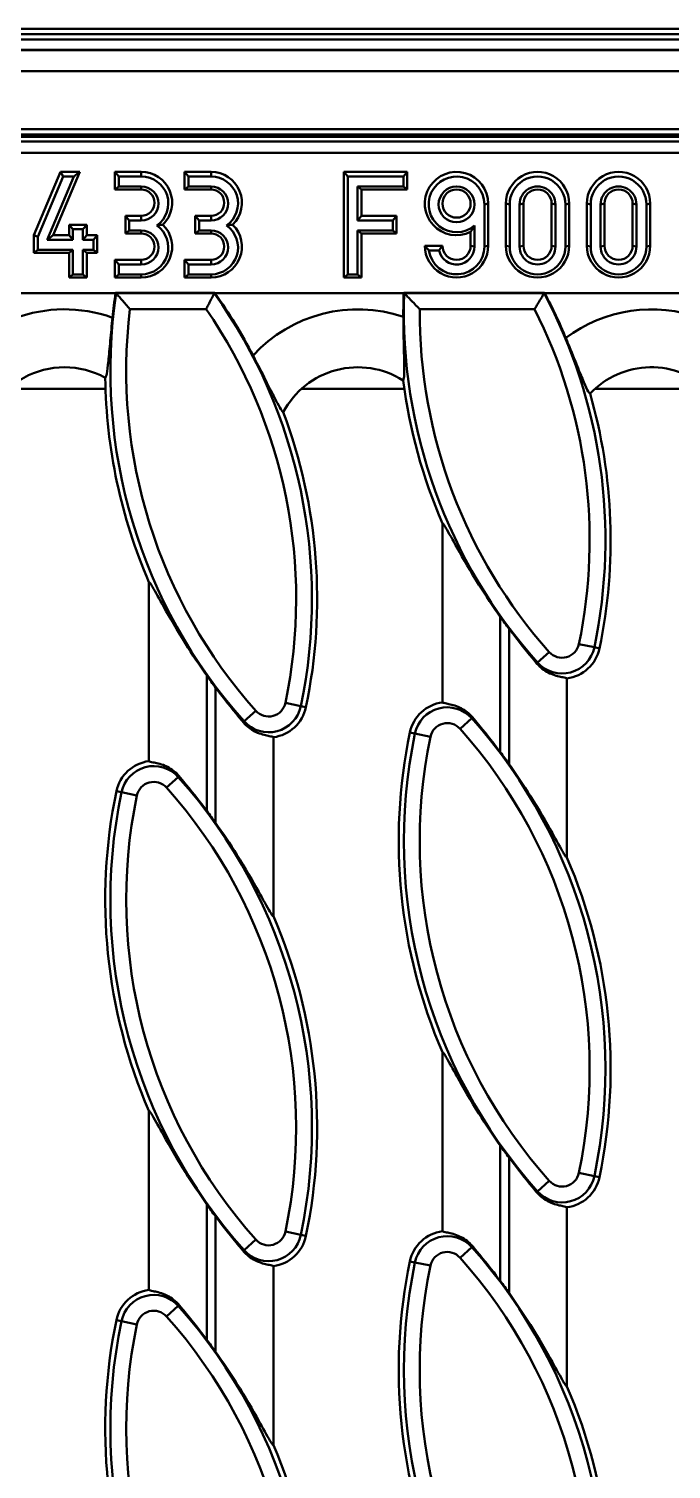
# Model space of a CAD drawing. Header units: millimetres. Extents: x 0 to 2219, y -32 to 1188.
# Drawn here: x 896.3 to 957.1, y 462.3 to 598.5 of the extents above; entities that cross this region are included whole.
import ezdxf

# ---------------------------------------------------------------- set-up
doc = ezdxf.new("R2010")
doc.units = ezdxf.units.MM
doc.header["$LTSCALE"] = 2
doc.layers.add('Sichtbar (ISO)', color=7, linetype='Continuous', lineweight=50)
doc.layers.add('Sichtbar schmal (ISO)', color=7, linetype='Continuous', lineweight=50)

msp = doc.modelspace()

# ---------------------------------------------------------------- linework, layer by layer
at = {"layer": 'Sichtbar (ISO)'}
for p, q in [((1097.6788, 598.4711), (597.6788, 598.4711)), ((1097.6788, 596.4711), (597.6788, 596.4711)), ((1097.6788, 594.4711), (597.6788, 594.4711)), ((864.9418, 588.4711), (989.8289, 588.4711)), ((989.6042, 588.2711), (865.2325, 588.2711)), ((896.7387, 578.9557), (899.2638, 584.9388)), ((897.1027, 578.8075), (899.5055, 584.501)), ((900.524, 584.501), (897.9989, 578.5179)), ((901.072, 584.9388), (898.5469, 578.9557)), ((899.2638, 584.9388), (901.072, 584.9388)), ((899.2638, 584.9388), (899.5055, 584.501)), ((899.5055, 584.501), (900.524, 584.501)), ((901.072, 584.9388), (900.524, 584.501)), ((904.4054, 584.9388), (904.7693, 584.501)), ((904.4054, 583.2768), (904.4054, 584.9388)), ((904.4054, 584.9388), (906.9054, 584.9388)), ((904.7693, 583.5649), (904.7693, 584.501)), ((904.7693, 584.501), (906.9054, 584.501)), ((911.0054, 584.9388), (911.3693, 584.501)), ((911.0054, 583.2768), (911.0054, 584.9388)), ((911.0054, 584.9388), (913.5054, 584.9388)), ((911.3693, 583.5649), (911.3693, 584.501)), ((911.3693, 584.501), (913.5054, 584.501)), ((926.072, 584.9388), (926.436, 584.501)), ((926.072, 574.9669), (926.072, 584.9388)), ((926.072, 584.9388), (932.072, 584.9388)), ((926.436, 575.255), (926.436, 584.501)), ((926.436, 584.501), (931.7081, 584.501)), ((932.072, 584.9388), (931.7081, 584.501)), ((931.7081, 584.501), (931.7081, 583.5649)), ((932.072, 584.9388), (932.072, 583.2768)), ((904.4054, 583.2768), (904.7693, 583.5649)), ((906.9054, 583.2768), (904.4054, 583.2768)), ((906.9054, 583.5649), (904.7693, 583.5649)), ((911.0054, 583.2768), (911.3693, 583.5649)), ((913.5054, 583.2768), (911.0054, 583.2768)), ((913.5054, 583.5649), (911.3693, 583.5649)), ((931.7081, 583.5649), (927.3747, 583.5649)), ((927.7387, 583.2768), (927.3747, 583.5649)), ((927.3747, 583.5649), (927.3747, 580.346)), ((932.072, 583.2768), (927.7387, 583.2768)), ((927.7387, 583.2768), (927.7387, 580.7838)), ((932.072, 583.2768), (931.7081, 583.5649)), ((939.3747, 581.8724), (939.3747, 577.8836)), ((939.7387, 581.9472), (939.7387, 577.9585)), ((941.4054, 577.9585), (941.4054, 581.9472)), ((941.7693, 577.8836), (941.7693, 581.8724)), ((942.7081, 577.8836), (942.7081, 581.8724)), ((943.072, 581.9472), (943.072, 577.9585)), ((945.7387, 577.9585), (945.7387, 581.9472)), ((946.1027, 581.8724), (946.1027, 577.8836)), ((947.0414, 581.8724), (947.0414, 577.8836)), ((947.4054, 581.9472), (947.4054, 577.9585)), ((949.072, 577.9585), (949.072, 581.9472)), ((949.436, 577.8836), (949.436, 581.8724)), ((950.3747, 577.8836), (950.3747, 581.8724)), ((950.7387, 581.9472), (950.7387, 577.9585)), ((953.4054, 577.9585), (953.4054, 581.9472)), ((953.7693, 581.8724), (953.7693, 577.8836)), ((954.7081, 581.8724), (954.7081, 577.8836)), ((955.072, 581.9472), (955.072, 577.9585)), ((905.4054, 580.7838), (905.7693, 580.346)), ((905.4054, 579.1219), (905.4054, 580.7838)), ((905.4054, 580.7838), (906.9054, 580.7838)), ((905.7693, 579.4099), (905.7693, 580.346)), ((905.7693, 580.346), (906.9054, 580.346)), ((912.0054, 580.7838), (912.3693, 580.346)), ((912.0054, 579.1219), (912.0054, 580.7838)), ((912.0054, 580.7838), (913.5054, 580.7838)), ((912.3693, 579.4099), (912.3693, 580.346)), ((912.3693, 580.346), (913.5054, 580.346)), ((927.7387, 580.7838), (927.3747, 580.346)), ((927.3747, 580.346), (930.7081, 580.346)), ((927.7387, 580.7838), (931.072, 580.7838)), ((931.072, 580.7838), (930.7081, 580.346)), ((930.7081, 580.346), (930.7081, 579.4099)), ((931.072, 580.7838), (931.072, 579.1219)), ((896.7387, 578.9557), (897.1027, 578.8075)), ((896.7387, 577.2937), (896.7387, 578.9557)), ((897.1027, 577.5818), (897.1027, 578.8075)), ((898.5469, 578.9557), (897.9989, 578.5179)), ((898.5469, 578.9557), (900.072, 578.9557)), ((900.072, 579.9529), (900.436, 579.515)), ((900.072, 578.9557), (900.072, 579.9529)), ((900.072, 579.9529), (901.7387, 579.9529)), ((900.072, 578.9557), (900.436, 578.5179)), ((900.436, 578.5179), (900.436, 579.515)), ((900.436, 579.515), (901.3747, 579.515)), ((901.7387, 579.9529), (901.3747, 579.515)), ((901.3747, 579.515), (901.3747, 578.5179)), ((901.7387, 578.9557), (901.3747, 578.5179)), ((901.7387, 579.9529), (901.7387, 578.9557)), ((901.7387, 578.9557), (902.7387, 578.9557)), ((902.7387, 578.9557), (902.3747, 578.5179)), ((902.7387, 578.9557), (902.7387, 577.2937)), ((905.4054, 579.1219), (905.7693, 579.4099)), ((906.9054, 579.1219), (905.4054, 579.1219)), ((906.9054, 579.4099), (905.7693, 579.4099)), ((912.0054, 579.1219), (912.3693, 579.4099)), ((913.5054, 579.1219), (912.0054, 579.1219)), ((913.5054, 579.4099), (912.3693, 579.4099)), ((930.7081, 579.4099), (927.3747, 579.4099)), ((927.7387, 579.1219), (927.3747, 579.4099)), ((927.3747, 579.4099), (927.3747, 575.255)), ((931.072, 579.1219), (927.7387, 579.1219)), ((927.7387, 579.1219), (927.7387, 574.9669)), ((931.072, 579.1219), (930.7081, 579.4099)), ((938.072, 577.9585), (938.072, 579.2674)), ((938.436, 577.8836), (938.436, 579.8612)), ((896.7387, 577.2937), (897.1027, 577.5818)), ((900.436, 577.5818), (897.1027, 577.5818)), ((897.9989, 578.5179), (900.436, 578.5179)), ((900.072, 577.2937), (900.436, 577.5818)), ((900.436, 575.255), (900.436, 577.5818)), ((901.3747, 578.5179), (902.3747, 578.5179)), ((902.3747, 577.5818), (901.3747, 577.5818)), ((901.7387, 577.2937), (901.3747, 577.5818)), ((901.3747, 577.5818), (901.3747, 575.255)), ((902.3747, 578.5179), (902.3747, 577.5818)), ((902.7387, 577.2937), (902.3747, 577.5818)), ((933.7387, 577.9585), (935.4054, 577.9585)), ((934.1279, 577.5207), (935.0809, 577.5207)), ((900.072, 577.2937), (896.7387, 577.2937)), ((900.072, 574.9669), (900.072, 577.2937)), ((902.7387, 577.2937), (901.7387, 577.2937)), ((901.7387, 577.2937), (901.7387, 574.9669)), ((904.4054, 576.6289), (904.7693, 576.1911)), ((904.4054, 574.9669), (904.4054, 576.6289)), ((904.4054, 576.6289), (906.9054, 576.6289)), ((904.7693, 575.255), (904.7693, 576.1911)), ((904.7693, 576.1911), (906.9054, 576.1911)), ((911.0054, 576.6289), (913.5054, 576.6289)), ((911.0054, 576.6289), (911.3693, 576.1911)), ((911.0054, 574.9669), (911.0054, 576.6289)), ((911.3693, 576.1911), (913.5054, 576.1911)), ((911.3693, 575.255), (911.3693, 576.1911)), ((900.072, 574.9669), (900.436, 575.255)), ((901.7387, 574.9669), (900.072, 574.9669)), ((901.3747, 575.255), (900.436, 575.255)), ((901.7387, 574.9669), (901.3747, 575.255)), ((904.4054, 574.9669), (904.7693, 575.255)), ((906.9054, 574.9669), (904.4054, 574.9669)), ((906.9054, 575.255), (904.7693, 575.255)), ((911.0054, 574.9669), (911.3693, 575.255)), ((913.5054, 574.9669), (911.0054, 574.9669)), ((913.5054, 575.255), (911.3693, 575.255)), ((926.072, 574.9669), (926.436, 575.255)), ((927.7387, 574.9669), (926.072, 574.9669)), ((927.3747, 575.255), (926.436, 575.255)), ((927.7387, 574.9669), (927.3747, 575.255)), ((904.4688, 573.4711), (866.5363, 573.4711)), ((913.84, 573.5202), (904.4765, 573.5202)), ((931.7339, 573.4711), (913.8754, 573.4711)), ((945.0581, 573.5202), (931.7361, 573.5202)), ((959.6223, 573.4711), (945.0846, 573.4711)), ((935.4054, 551.7146), (935.4054, 534.7838)), ((907.6276, 546.1591), (907.6276, 529.2282)), ((947.1831, 520.1165), (947.1831, 537.0473)), ((919.4054, 514.5609), (919.4054, 531.4917)), ((935.4054, 501.7146), (935.4054, 484.7838)), ((907.6276, 496.1591), (907.6276, 479.2282)), ((947.1831, 470.1165), (947.1831, 487.0473)), ((919.4054, 464.5609), (919.4054, 481.4917))]:
    msp.add_line(p, q, dxfattribs=at)
for centre, radius, start, end in [((953.699, 566.1269), 49.775, 171.515097, 174.200378), ((873.334, 544.5931), 49.775, 27.514051, 35.46255), ((981.4768, 571.6824), 49.775, 177.94061, 180.504089), ((901.1117, 550.1487), 49.775, 22.554074, 27.940687), ((899.6276, 558.4711), 8, 61.125067, 176.428375), ((953.699, 566.1269), 50.2124, 180.742119, 203.432382), ((927.4054, 558.4711), 8, 57.699527, 151.942712), ((981.4768, 571.6824), 50.2124, 187.379425, 203.432382), ((955.1831, 558.4711), 8, 45.770547, 136.483495), ((901.1117, 550.1487), 50.2124, 348.215004, 15.988743), ((873.334, 544.5931), 50.2124, 348.215004, 20.568304), ((981.4768, 571.6824), 49.775, 215.357831, 216.964052), ((946.7295, 540.6311), 3.6124, 277.214909, 348.215004), ((953.699, 566.1269), 49.775, 215.357831, 216.964052), ((918.9517, 535.0755), 3.6124, 277.214909, 348.215004), ((935.8591, 531.2), 3.6124, 97.214909, 168.215004), ((981.4768, 521.6824), 50.2124, 168.215004, 203.432382), ((901.1117, 500.1487), 49.775, 35.357831, 36.964052), ((908.0813, 525.6444), 3.6124, 97.214909, 168.215004), ((953.699, 516.1269), 50.2124, 168.215004, 203.432382), ((873.334, 494.5931), 49.775, 35.357831, 36.964052), ((901.1117, 500.1487), 50.2124, 348.215004, 23.432382), ((873.334, 494.5931), 50.2124, 348.215004, 23.432382), ((981.4768, 521.6824), 49.775, 215.357831, 216.964052), ((946.7295, 490.6311), 3.6124, 277.214909, 348.215004), ((953.699, 516.1269), 49.775, 215.357831, 216.964052), ((918.9517, 485.0755), 3.6124, 277.214909, 348.215004), ((935.8591, 481.2), 3.6124, 97.214909, 168.215004), ((981.4768, 471.6824), 50.2124, 168.215004, 203.432382), ((901.1117, 450.1487), 49.775, 35.357831, 36.964052), ((908.0813, 475.6444), 3.6124, 97.214909, 168.215004), ((953.699, 466.1269), 50.2124, 168.215004, 203.432382), ((873.334, 444.5931), 49.775, 35.357831, 36.964052), ((901.1117, 450.1487), 50.2124, 348.215004, 23.432382), ((873.334, 444.5931), 50.2124, 348.215004, 23.432382)]:
    msp.add_arc(centre, radius, start, end, dxfattribs=at)
for centre, major_axis, ratio, start_param, end_param in [((906.9054, 582.0303), (2.9167, 0), 0.99719425, 5.48758235, 7.85398163), ((906.9054, 581.9555), (2.5527, 0), 0.99719425, 5.32850253, 7.85398163), ((913.5054, 582.0303), (2.9167, 0), 0.99719425, 5.48758235, 7.85398163), ((913.5054, 581.9555), (2.5527, 0), 0.99719425, 5.32850253, 7.85398163), ((936.7387, 581.9472), (-3, 0), 0.99719425, 3.14159265, 8.31453563), ((936.7387, 581.8724), (-2.636, 0), 0.99719425, 3.14159265, 8.55354849), ((944.4054, 581.9472), (-3, 0), 0.99719425, 3.14159265, 6.28318531), ((944.4054, 581.8724), (-2.636, 0), 0.99719425, 3.14159265, 6.28318531), ((952.072, 581.9472), (-3, 0), 0.99719425, 3.14159265, 6.28318531), ((952.072, 581.8724), (-2.636, 0), 0.99719425, 3.14159265, 6.28318531), ((906.9054, 581.9555), (1.614, 0), 0.99719425, 4.71238898, 7.85398163), ((906.9054, 582.0303), (1.25, 0), 0.99719425, 4.71238898, 7.85398163), ((913.5054, 581.9555), (1.614, 0), 0.99719425, 4.71238898, 7.85398163), ((913.5054, 582.0303), (1.25, 0), 0.99719425, 4.71238898, 7.85398163), ((944.4054, 581.8724), (-1.6973, 0), 0.99719425, 3.14159265, 6.28318531), ((944.4054, 581.9472), (1.3333, 0), 0.99719425, 0, 3.14159265), ((952.072, 581.8724), (-1.6973, 0), 0.99719425, 3.14159265, 6.28318531), ((952.072, 581.9472), (1.3333, 0), 0.99719425, 0, 3.14159265), ((906.9054, 577.8754), (2.9167, 0), 0.99719425, 4.71238898, 7.07878826), ((906.9054, 577.8005), (2.5527, 0), 0.99719425, 4.71238898, 7.23786808), ((906.9054, 577.8005), (1.614, 0), 0.99719425, 4.71238898, 7.85398163), ((906.9054, 577.8754), (1.25, 0), 0.99719425, 4.71238898, 7.85398163), ((913.5054, 577.8754), (2.9167, 0), 0.99719425, 4.71238898, 7.07878826), ((913.5054, 577.8005), (2.5527, 0), 0.99719425, 4.71238898, 7.23786808), ((913.5054, 577.8005), (1.614, 0), 0.99719425, 4.71238898, 7.85398163), ((913.5054, 577.8754), (1.25, 0), 0.99719425, 4.71238898, 7.85398163), ((936.7387, 577.9585), (3, 0), 0.99719425, 3.14159265, 6.28318531), ((936.7387, 577.8836), (2.636, 0), 0.99719425, 3.28011035, 6.28318531), ((936.7387, 577.8836), (-1.6973, 0), 0.99719425, 0.21611873, 3.14159265), ((936.7387, 577.9585), (-1.3333, 0), 0.99719425, 0, 3.14159265), ((944.4054, 577.9585), (3, 0), 0.99719425, 3.14159265, 6.28318531), ((944.4054, 577.8836), (2.636, 0), 0.99719425, 3.14159265, 6.28318531), ((944.4054, 577.8836), (1.6973, 0), 0.99719425, 3.14159265, 6.28318531), ((944.4054, 577.9585), (-1.3333, 0), 0.99719425, 0, 3.14159265), ((952.072, 577.9585), (3, 0), 0.99719425, 3.14159265, 6.28318531), ((952.072, 577.8836), (2.636, 0), 0.99719425, 3.14159265, 6.28318531), ((952.072, 577.8836), (1.6973, 0), 0.99719425, 3.14159265, 6.28318531), ((952.072, 577.9585), (-1.3333, 0), 0.99719425, 0, 3.14159265), ((953.699, 565.7996), (0, -49.8254), 0.99997843, 4.55680841, 4.55780686), ((873.334, 544.2649), (0, 49.9668), 0.99997843, 5.33666638, 5.33787926), ((981.4768, 571.3554), (0, -49.7889), 0.99997843, 4.66889511, 4.66988322), ((901.1117, 549.8207), (0, 49.9303), 0.99997843, 5.20583913, 5.20695721)]:
    msp.add_ellipse(centre, major_axis=major_axis, ratio=ratio, start_param=start_param, end_param=end_param, dxfattribs=at)
for centre, major_axis in [((936.7387, 581.8724), (-1.6973, 0)), ((936.7387, 581.9472), (-1.3333, 0))]:
    msp.add_ellipse(centre, major_axis=major_axis, ratio=0.99719425, dxfattribs=at)
for points, knots in [([(908.9466, 579.9529), (908.8784, 579.943), (908.8089, 579.9333), (908.6236, 579.9081), (908.5057, 579.8929), (908.3805, 579.878)], [1.223272449, 1.223272449, 1.223272449, 1.223272449, 1.267902209, 1.267902209, 1.339921528, 1.339921528, 1.339921528, 1.339921528]), ([(915.5466, 579.9529), (915.4784, 579.943), (915.4089, 579.9333), (915.2236, 579.9081), (915.1057, 579.8929), (914.9805, 579.878)], [1.223272449, 1.223272449, 1.223272449, 1.223272449, 1.267902209, 1.267902209, 1.339921528, 1.339921528, 1.339921528, 1.339921528]), ([(905.8289, 571.9711), (905.8273, 571.9729), (905.8257, 571.9747), (905.6939, 572.1236), (905.5636, 572.2715), (905.3161, 572.5532), (905.1979, 572.6884), (904.962, 572.959), (904.8461, 573.0925), (904.6765, 573.2884), (904.6156, 573.3589), (904.5489, 573.4362), (904.5316, 573.4562), (904.5238, 573.4654)], [-0.000731249, -0.000731249, -0.000731249, -0.000731249, 0, 0, 0.058914516, 0.058914516, 0.115552005, 0.115552005, 0.18014522, 0.18014522, 0.230896292, 0.230896292, 0.262977853, 0.262977853, 0.262977853, 0.262977853]), ([(913.8117, 573.4654), (913.8059, 573.454), (913.7914, 573.4259), (913.737, 573.3203), (913.6899, 573.2291), (913.5655, 572.9886), (913.4864, 572.8361), (913.3436, 572.5617), (913.2848, 572.4488), (913.1632, 572.2161), (913.1004, 572.0964), (913.0366, 571.9747), (913.0356, 571.9729), (913.0347, 571.9711)], [0.264477252, 0.264477252, 0.264477252, 0.264477252, 0.303937683, 0.303937683, 0.359569679, 0.359569679, 0.421901988, 0.421901988, 0.461987498, 0.461987498, 0.502580781, 0.502580781, 0.503199483, 0.503199483, 0.503199483, 0.503199483]), ([(933.2521, 571.9711), (933.2503, 571.9729), (933.2485, 571.9747), (933.0921, 572.1321), (932.937, 572.2889), (932.6451, 572.5854), (932.506, 572.7274), (932.2444, 572.9953), (932.1212, 573.1221), (931.9444, 573.3044), (931.8818, 573.3692), (931.8144, 573.439), (931.7972, 573.4569), (931.7889, 573.4654)], [-0.000771897, -0.000771897, -0.000771897, -0.000771897, 0, 0, 0.065786717, 0.065786717, 0.128334666, 0.128334666, 0.193004299, 0.193004299, 0.242086834, 0.242086834, 0.272005698, 0.272005698, 0.272005698, 0.272005698]), ([(945.0252, 573.4654), (945.0187, 573.4546), (945.003, 573.4285), (944.9438, 573.3301), (944.8919, 573.244), (944.7529, 573.0139), (944.663, 572.8654), (944.4964, 572.5912), (944.4245, 572.473), (944.2753, 572.2288), (944.1981, 572.1026), (944.1196, 571.9747), (944.1184, 571.9729), (944.1173, 571.9711)], [0.269803576, 0.269803576, 0.269803576, 0.269803576, 0.307491073, 0.307491073, 0.362070638, 0.362070638, 0.425204941, 0.425204941, 0.468809269, 0.468809269, 0.513192798, 0.513192798, 0.513835465, 0.513835465, 0.513835465, 0.513835465]), ([(903.4908, 565.4765), (903.5389, 565.5078), (903.5844, 565.6361), (903.6834, 566.1314), (903.7343, 566.5429), (903.8441, 567.6033), (903.9033, 568.2672), (904.0336, 569.6788), (904.1035, 570.4152), (904.1788, 571.1566)], [-1.714338022, -1.714338022, -1.714338022, -1.714338022, -1.546041471, -1.546041471, -1.333938794, -1.333938794, -1.100533641, -1.100533641, -0.877188028, -0.877188028, -0.877188028, -0.877188028]), ([(931.6802, 565.2331), (931.723, 565.2633), (931.7513, 565.3922), (931.7893, 565.892), (931.7904, 566.3148), (931.7752, 567.4261), (931.7557, 568.1569), (931.7236, 569.6777), (931.7107, 570.4585), (931.7037, 571.2445)], [-1.744083685, -1.744083685, -1.744083685, -1.744083685, -1.583554246, -1.583554246, -1.373938614, -1.373938614, -1.120949041, -1.120949041, -0.885662662, -0.885662662, -0.885662662, -0.885662662]), ([(947.0798, 569.2401), (947.157, 569.0542), (947.2341, 568.8679), (947.608, 567.9596), (947.8924, 567.2546), (948.3913, 566.0193), (948.6082, 565.4834), (948.9572, 564.6714), (949.0954, 564.3747), (949.2793, 564.0625), (949.3386, 563.9919), (949.3817, 563.9796)], [-2.655136223, -2.655136223, -2.655136223, -2.655136223, -2.594569273, -2.594569273, -2.359299101, -2.359299101, -2.140870915, -2.140870915, -1.949450563, -1.949450563, -1.816504236, -1.816504236, -1.816504236, -1.816504236]), ([(917.4793, 567.5875), (917.6433, 567.2723), (917.8065, 566.9566), (918.3551, 565.8866), (918.7223, 565.1546), (919.3263, 563.9521), (919.5775, 563.4536), (919.9517, 562.7551), (920.0912, 562.5141), (920.2612, 562.2844), (920.3112, 562.2379), (920.3455, 562.2339)], [-2.722444231, -2.722444231, -2.722444231, -2.722444231, -2.613973065, -2.613973065, -2.351363093, -2.351363093, -2.127906055, -2.127906055, -1.951410727, -1.951410727, -1.839876478, -1.839876478, -1.839876478, -1.839876478]), ([(940.8826, 542.8786), (940.1997, 543.8425), (939.5031, 544.8799), (938.0795, 547.1387), (937.3713, 548.3597), (936.4103, 550.0774), (936.0039, 550.8274), (935.6599, 551.4031), (935.5826, 551.5255), (935.4676, 551.6797), (935.4275, 551.7164), (935.4054, 551.7146)], [-1.17413138, -1.17413138, -1.17413138, -1.17413138, -0.82821986, -0.82821986, -0.41657877, -0.41657877, -0.15549961, -0.15549961, -0.07774981, -0.07774981, -0.0059838, -0.0059838, -0.0059838, -0.0059838]), ([(913.1048, 537.323), (912.4219, 538.287), (911.7253, 539.3243), (910.3018, 541.5832), (909.5935, 542.8041), (908.6325, 544.5218), (908.2261, 545.2718), (907.8821, 545.8475), (907.8049, 545.9699), (907.6898, 546.1241), (907.6497, 546.1608), (907.6276, 546.1591)], [-1.17413138, -1.17413138, -1.17413138, -1.17413138, -0.82821986, -0.82821986, -0.41657877, -0.41657877, -0.15549961, -0.15549961, -0.07774981, -0.07774981, -0.0059838, -0.0059838, -0.0059838, -0.0059838]), ([(944.3189, 538.477), (944.2745, 538.5299), (944.2299, 538.583), (943.4785, 539.481), (942.7434, 540.3941), (941.9601, 541.4159), (941.8334, 541.5828), (941.7059, 541.752)], [0.709582647, 0.709582647, 0.709582647, 0.709582647, 0.73010989, 0.73010989, 1.054656499, 1.054656499, 1.116700016, 1.116700016, 1.116700016, 1.116700016]), ([(947.1831, 537.0473), (947.1327, 537.0859), (947.0038, 537.1174), (946.5282, 537.21), (946.1306, 537.2856), (945.5228, 537.5446), (945.3316, 537.6401), (944.9478, 537.8834), (944.7559, 538.0319), (944.4967, 538.2779), (944.4062, 538.374), (944.3189, 538.477)], [0.043364886, 0.043364886, 0.043364886, 0.043364886, 0.19996601, 0.19996601, 0.399932019, 0.399932019, 0.475600656, 0.475600656, 0.551269293, 0.551269293, 0.592993875, 0.592993875, 0.592993875, 0.592993875]), ([(916.5412, 532.9214), (916.4967, 532.9743), (916.4522, 533.0275), (915.7007, 533.9255), (914.9656, 534.8386), (914.1823, 535.8603), (914.0556, 536.0273), (913.9281, 536.1965)], [0.709582647, 0.709582647, 0.709582647, 0.709582647, 0.73010989, 0.73010989, 1.054656499, 1.054656499, 1.116700016, 1.116700016, 1.116700016, 1.116700016]), ([(935.4054, 534.7838), (935.4558, 534.7451), (935.5847, 534.7137), (936.0603, 534.6211), (936.4579, 534.5454), (937.0657, 534.2865), (937.2569, 534.1909), (937.6407, 533.9476), (937.8326, 533.7991), (938.0918, 533.5532), (938.1823, 533.457), (938.2696, 533.3541)], [0.043364886, 0.043364886, 0.043364886, 0.043364886, 0.19996601, 0.19996601, 0.399932019, 0.399932019, 0.475600656, 0.475600656, 0.551269293, 0.551269293, 0.592993875, 0.592993875, 0.592993875, 0.592993875]), ([(919.4054, 531.4917), (919.355, 531.5304), (919.2261, 531.5618), (918.7504, 531.6544), (918.3528, 531.7301), (917.745, 531.989), (917.5538, 532.0846), (917.1701, 532.3279), (916.9781, 532.4764), (916.7189, 532.7223), (916.6284, 532.8185), (916.5412, 532.9214)], [0.043364886, 0.043364886, 0.043364886, 0.043364886, 0.19996601, 0.19996601, 0.399932019, 0.399932019, 0.475600656, 0.475600656, 0.551269293, 0.551269293, 0.592993875, 0.592993875, 0.592993875, 0.592993875]), ([(938.2696, 533.3541), (938.314, 533.3012), (938.3586, 533.248), (939.11, 532.35), (939.8451, 531.4369), (940.6284, 530.4152), (940.7551, 530.2483), (940.8826, 530.079)], [0.709582647, 0.709582647, 0.709582647, 0.709582647, 0.73010989, 0.73010989, 1.054656499, 1.054656499, 1.116700016, 1.116700016, 1.116700016, 1.116700016]), ([(907.6276, 529.2282), (907.678, 529.1896), (907.8069, 529.1581), (908.2825, 529.0655), (908.6802, 528.9899), (909.2879, 528.7309), (909.4791, 528.6354), (909.8629, 528.3921), (910.0548, 528.2436), (910.314, 527.9977), (910.4045, 527.9015), (910.4918, 527.7985)], [0.043364886, 0.043364886, 0.043364886, 0.043364886, 0.19996601, 0.19996601, 0.399932019, 0.399932019, 0.475600656, 0.475600656, 0.551269293, 0.551269293, 0.592993875, 0.592993875, 0.592993875, 0.592993875]), ([(941.7059, 528.9525), (942.3888, 527.9885), (943.0854, 526.9512), (944.509, 524.6924), (945.2172, 523.4714), (946.1782, 521.7537), (946.5847, 521.0037), (946.9286, 520.428), (947.0059, 520.3056), (947.1209, 520.1514), (947.161, 520.1147), (947.1831, 520.1165)], [-1.17413138, -1.17413138, -1.17413138, -1.17413138, -0.82821986, -0.82821986, -0.41657877, -0.41657877, -0.15549961, -0.15549961, -0.07774981, -0.07774981, -0.0059838, -0.0059838, -0.0059838, -0.0059838]), ([(910.4918, 527.7985), (910.5362, 527.7456), (910.5808, 527.6925), (911.3322, 526.7945), (912.0673, 525.8814), (912.8506, 524.8596), (912.9774, 524.6927), (913.1048, 524.5235)], [0.709582647, 0.709582647, 0.709582647, 0.709582647, 0.73010989, 0.73010989, 1.054656499, 1.054656499, 1.116700016, 1.116700016, 1.116700016, 1.116700016]), ([(913.9281, 523.3969), (914.611, 522.433), (915.3077, 521.3957), (916.7312, 519.1368), (917.4395, 517.9159), (918.4005, 516.1981), (918.8069, 515.4482), (919.1509, 514.8724), (919.2281, 514.75), (919.3432, 514.5958), (919.3832, 514.5591), (919.4054, 514.5609)], [-1.17413138, -1.17413138, -1.17413138, -1.17413138, -0.82821986, -0.82821986, -0.41657877, -0.41657877, -0.15549961, -0.15549961, -0.07774981, -0.07774981, -0.0059838, -0.0059838, -0.0059838, -0.0059838]), ([(940.8826, 492.8786), (940.1997, 493.8425), (939.5031, 494.8799), (938.0795, 497.1387), (937.3713, 498.3597), (936.4103, 500.0774), (936.0039, 500.8274), (935.6599, 501.4031), (935.5826, 501.5255), (935.4676, 501.6797), (935.4275, 501.7164), (935.4054, 501.7146)], [-1.17413138, -1.17413138, -1.17413138, -1.17413138, -0.82821986, -0.82821986, -0.41657877, -0.41657877, -0.15549961, -0.15549961, -0.07774981, -0.07774981, -0.0059838, -0.0059838, -0.0059838, -0.0059838]), ([(913.1048, 487.323), (912.4219, 488.287), (911.7253, 489.3243), (910.3018, 491.5832), (909.5935, 492.8041), (908.6325, 494.5218), (908.2261, 495.2718), (907.8821, 495.8475), (907.8049, 495.9699), (907.6898, 496.1241), (907.6497, 496.1608), (907.6276, 496.1591)], [-1.17413138, -1.17413138, -1.17413138, -1.17413138, -0.82821986, -0.82821986, -0.41657877, -0.41657877, -0.15549961, -0.15549961, -0.07774981, -0.07774981, -0.0059838, -0.0059838, -0.0059838, -0.0059838]), ([(944.3189, 488.477), (944.2745, 488.5299), (944.2299, 488.583), (943.4785, 489.481), (942.7434, 490.3941), (941.9601, 491.4159), (941.8334, 491.5828), (941.7059, 491.752)], [0.709582647, 0.709582647, 0.709582647, 0.709582647, 0.73010989, 0.73010989, 1.054656499, 1.054656499, 1.116700016, 1.116700016, 1.116700016, 1.116700016]), ([(947.1831, 487.0473), (947.1327, 487.0859), (947.0038, 487.1174), (946.5282, 487.21), (946.1306, 487.2856), (945.5228, 487.5446), (945.3316, 487.6401), (944.9478, 487.8834), (944.7559, 488.0319), (944.4967, 488.2779), (944.4062, 488.374), (944.3189, 488.477)], [0.043364886, 0.043364886, 0.043364886, 0.043364886, 0.19996601, 0.19996601, 0.399932019, 0.399932019, 0.475600656, 0.475600656, 0.551269293, 0.551269293, 0.592993875, 0.592993875, 0.592993875, 0.592993875]), ([(916.5412, 482.9214), (916.4967, 482.9743), (916.4522, 483.0275), (915.7007, 483.9255), (914.9656, 484.8386), (914.1823, 485.8603), (914.0556, 486.0273), (913.9281, 486.1965)], [0.709582647, 0.709582647, 0.709582647, 0.709582647, 0.73010989, 0.73010989, 1.054656499, 1.054656499, 1.116700016, 1.116700016, 1.116700016, 1.116700016]), ([(935.4054, 484.7838), (935.4558, 484.7451), (935.5847, 484.7137), (936.0603, 484.6211), (936.4579, 484.5454), (937.0657, 484.2865), (937.2569, 484.1909), (937.6407, 483.9476), (937.8326, 483.7991), (938.0918, 483.5532), (938.1823, 483.457), (938.2696, 483.3541)], [0.043364886, 0.043364886, 0.043364886, 0.043364886, 0.19996601, 0.19996601, 0.399932019, 0.399932019, 0.475600656, 0.475600656, 0.551269293, 0.551269293, 0.592993875, 0.592993875, 0.592993875, 0.592993875]), ([(919.4054, 481.4917), (919.355, 481.5304), (919.2261, 481.5618), (918.7504, 481.6544), (918.3528, 481.7301), (917.745, 481.989), (917.5538, 482.0846), (917.1701, 482.3279), (916.9781, 482.4764), (916.7189, 482.7223), (916.6284, 482.8185), (916.5412, 482.9214)], [0.043364886, 0.043364886, 0.043364886, 0.043364886, 0.19996601, 0.19996601, 0.399932019, 0.399932019, 0.475600656, 0.475600656, 0.551269293, 0.551269293, 0.592993875, 0.592993875, 0.592993875, 0.592993875]), ([(938.2696, 483.3541), (938.314, 483.3012), (938.3586, 483.248), (939.11, 482.35), (939.8451, 481.4369), (940.6284, 480.4152), (940.7551, 480.2483), (940.8826, 480.079)], [0.709582647, 0.709582647, 0.709582647, 0.709582647, 0.73010989, 0.73010989, 1.054656499, 1.054656499, 1.116700016, 1.116700016, 1.116700016, 1.116700016]), ([(907.6276, 479.2282), (907.678, 479.1896), (907.8069, 479.1581), (908.2825, 479.0655), (908.6802, 478.9899), (909.2879, 478.7309), (909.4791, 478.6354), (909.8629, 478.3921), (910.0548, 478.2436), (910.314, 477.9977), (910.4045, 477.9015), (910.4918, 477.7985)], [0.043364886, 0.043364886, 0.043364886, 0.043364886, 0.19996601, 0.19996601, 0.399932019, 0.399932019, 0.475600656, 0.475600656, 0.551269293, 0.551269293, 0.592993875, 0.592993875, 0.592993875, 0.592993875]), ([(941.7059, 478.9525), (942.3888, 477.9885), (943.0854, 476.9512), (944.509, 474.6924), (945.2172, 473.4714), (946.1782, 471.7537), (946.5847, 471.0037), (946.9286, 470.428), (947.0059, 470.3056), (947.1209, 470.1514), (947.161, 470.1147), (947.1831, 470.1165)], [-1.17413138, -1.17413138, -1.17413138, -1.17413138, -0.82821986, -0.82821986, -0.41657877, -0.41657877, -0.15549961, -0.15549961, -0.07774981, -0.07774981, -0.0059838, -0.0059838, -0.0059838, -0.0059838]), ([(910.4918, 477.7985), (910.5362, 477.7456), (910.5808, 477.6925), (911.3322, 476.7945), (912.0673, 475.8814), (912.8506, 474.8596), (912.9774, 474.6927), (913.1048, 474.5235)], [0.709582647, 0.709582647, 0.709582647, 0.709582647, 0.73010989, 0.73010989, 1.054656499, 1.054656499, 1.116700016, 1.116700016, 1.116700016, 1.116700016]), ([(913.9281, 473.3969), (914.611, 472.433), (915.3077, 471.3957), (916.7312, 469.1368), (917.4395, 467.9159), (918.4005, 466.1981), (918.8069, 465.4482), (919.1509, 464.8724), (919.2281, 464.75), (919.3432, 464.5958), (919.3832, 464.5591), (919.4054, 464.5609)], [-1.17413138, -1.17413138, -1.17413138, -1.17413138, -0.82821986, -0.82821986, -0.41657877, -0.41657877, -0.15549961, -0.15549961, -0.07774981, -0.07774981, -0.0059838, -0.0059838, -0.0059838, -0.0059838])]:
    msp.add_open_spline(points, degree=3, knots=knots, dxfattribs=at)
for points in [[(938.072, 579.2674), (938.28, 579.5589), (938.436, 579.8612)], [(933.7387, 577.9585), (933.9333, 577.7244), (934.1279, 577.5207)], [(935.4054, 577.9585), (935.2431, 577.7633), (935.0809, 577.5207)], [(904.5238, 573.4654), (904.5001, 573.4928), (904.4765, 573.5202)], [(913.84, 573.5202), (913.8259, 573.4928), (913.8117, 573.4654)], [(931.7889, 573.4654), (931.7625, 573.4928), (931.7361, 573.5202)], [(945.0581, 573.5202), (945.0416, 573.4928), (945.0252, 573.4654)]]:
    msp.add_open_spline(points, degree=2, dxfattribs=at)
at = {"layer": 'Sichtbar schmal (ISO)'}
for p, q in [((597.6788, 597.9711), (1097.6788, 597.9711)), ((1097.6788, 597.4711), (597.6788, 597.4711)), ((597.6788, 596.4454), (1097.6788, 596.4454)), ((1097.6788, 588.9711), (597.6788, 588.9711)), ((1017.8661, 587.826), (865.0973, 587.826)), ((864.2779, 586.755), (960.5347, 586.755)), ((906.9054, 584.9388), (906.9054, 584.501)), ((913.5054, 584.9388), (913.5054, 584.501)), ((906.9054, 583.2768), (906.9054, 583.5649)), ((913.5054, 583.2768), (913.5054, 583.5649)), ((939.7387, 581.9472), (939.3747, 581.8724)), ((941.4054, 581.9472), (941.7693, 581.8724)), ((943.072, 581.9472), (942.7081, 581.8724)), ((945.7387, 581.9472), (946.1027, 581.8724)), ((947.4054, 581.9472), (947.0414, 581.8724)), ((949.072, 581.9472), (949.436, 581.8724)), ((950.7387, 581.9472), (950.3747, 581.8724)), ((953.4054, 581.9472), (953.7693, 581.8724)), ((955.072, 581.9472), (954.7081, 581.8724)), ((906.9054, 580.7838), (906.9054, 580.346)), ((913.5054, 580.7838), (913.5054, 580.346)), ((906.9054, 579.1219), (906.9054, 579.4099)), ((913.5054, 579.1219), (913.5054, 579.4099)), ((938.072, 577.9585), (938.436, 577.8836)), ((939.7387, 577.9585), (939.3747, 577.8836)), ((941.4054, 577.9585), (941.7693, 577.8836)), ((943.072, 577.9585), (942.7081, 577.8836)), ((945.7387, 577.9585), (946.1027, 577.8836)), ((947.4054, 577.9585), (947.0414, 577.8836)), ((949.072, 577.9585), (949.436, 577.8836)), ((950.7387, 577.9585), (950.3747, 577.8836)), ((953.4054, 577.9585), (953.7693, 577.8836)), ((955.072, 577.9585), (954.7081, 577.8836)), ((906.9054, 576.6289), (906.9054, 576.1911)), ((913.5054, 576.6289), (913.5054, 576.1911)), ((906.9054, 574.9669), (906.9054, 575.255)), ((913.5054, 574.9669), (913.5054, 575.255)), ((904.5238, 573.4654), (913.8117, 573.4654)), ((931.7889, 573.4654), (945.0252, 573.4654)), ((913.0347, 571.9711), (905.8289, 571.9711)), ((944.1173, 571.9711), (933.2521, 571.9711)), ((903.5151, 564.4334), (894.2936, 564.4334)), ((931.7904, 564.4334), (922.0714, 564.4334)), ((960.5171, 564.4334), (949.8491, 564.4334)), ((940.8826, 530.079), (940.8826, 542.8786)), ((941.7059, 541.752), (941.7059, 528.9525)), ((945.5174, 539.548), (944.4032, 538.5523)), ((948.3207, 540.2991), (949.7835, 539.9939)), ((949.7835, 539.9939), (950.2657, 539.8933)), ((944.4032, 538.5523), (944.3189, 538.477)), ((913.1048, 524.5235), (913.1048, 537.323)), ((913.9281, 536.1965), (913.9281, 523.3969)), ((916.6254, 532.9967), (917.7396, 533.9924)), ((920.5429, 534.7435), (922.0057, 534.4384)), ((922.0057, 534.4384), (922.4879, 534.3377)), ((916.6254, 532.9967), (916.5412, 532.9214)), ((938.1853, 533.2788), (937.0711, 532.2831)), ((938.1853, 533.2788), (938.2696, 533.3541)), ((932.805, 531.8372), (932.3228, 531.9378)), ((932.805, 531.8372), (934.2678, 531.532)), ((910.4076, 527.7233), (909.2933, 526.7276)), ((910.4076, 527.7233), (910.4918, 527.7985)), ((905.0272, 526.2816), (904.545, 526.3822)), ((905.0272, 526.2816), (906.49, 525.9764)), ((940.8826, 480.079), (940.8826, 492.8786)), ((941.7059, 491.752), (941.7059, 478.9525)), ((948.3207, 490.2991), (949.7835, 489.9939)), ((945.5174, 489.548), (944.4032, 488.5523)), ((949.7835, 489.9939), (950.2657, 489.8933)), ((944.4032, 488.5523), (944.3189, 488.477)), ((913.1048, 474.5235), (913.1048, 487.323)), ((913.9281, 486.1965), (913.9281, 473.3969)), ((917.7396, 483.9924), (916.6254, 482.9967)), ((920.5429, 484.7435), (922.0057, 484.4384)), ((922.0057, 484.4384), (922.4879, 484.3377)), ((916.6254, 482.9967), (916.5412, 482.9214)), ((938.1853, 483.2788), (937.0711, 482.2831)), ((938.1853, 483.2788), (938.2696, 483.3541)), ((932.805, 481.8372), (932.3228, 481.9378)), ((932.805, 481.8372), (934.2678, 481.532)), ((910.4076, 477.7233), (909.2933, 476.7276)), ((910.4076, 477.7233), (910.4918, 477.7985)), ((905.0272, 476.2816), (904.545, 476.3822)), ((905.0272, 476.2816), (906.49, 475.9764))]:
    msp.add_line(p, q, dxfattribs=at)
for centre, radius, start, end in [((953.699, 566.1269), 49.7198, 171.512261, 221.784996), ((873.334, 544.5931), 49.7198, 348.215004, 35.499778), ((981.4768, 571.6824), 49.7198, 177.944906, 221.784996), ((901.1117, 550.1487), 49.7198, 348.215004, 27.966972), ((899.6276, 558.4711), 13.4772, 70.263435, 150.251229), ((953.699, 566.1269), 48.2255, 173.039465, 221.784996), ((873.334, 544.5931), 48.2255, 348.215004, 34.590522), ((927.4054, 558.4711), 13.4772, 71.401499, 137.434873), ((981.4768, 571.6824), 48.2255, 179.657019, 221.784996), ((901.1117, 550.1487), 48.2255, 348.215004, 26.904711), ((955.1831, 558.4711), 13.4772, 69.703799, 126.960198), ((946.7295, 540.6311), 3.1198, 221.784996, 348.215004), ((946.7295, 540.6311), 1.6255, 221.784996, 348.215004), ((918.9517, 535.0755), 3.1198, 221.784996, 348.215004), ((918.9517, 535.0755), 1.6255, 221.784996, 348.215004), ((935.8591, 531.2), 3.1198, 41.784996, 168.215004), ((935.8591, 531.2), 1.6255, 41.784996, 168.215004), ((901.1117, 500.1487), 49.7198, 348.215004, 41.784996), ((981.4768, 521.6824), 49.7198, 168.215004, 221.784996), ((981.4768, 521.6824), 48.2255, 168.215004, 221.784996), ((901.1117, 500.1487), 48.2255, 348.215004, 41.784996), ((908.0813, 525.6444), 3.1198, 41.784996, 168.215004), ((908.0813, 525.6444), 1.6255, 41.784996, 168.215004), ((873.334, 494.5931), 49.7198, 348.215004, 41.784996), ((953.699, 516.1269), 49.7198, 168.215004, 221.784996), ((953.699, 516.1269), 48.2255, 168.215004, 221.784996), ((873.334, 494.5931), 48.2255, 348.215004, 41.784996), ((946.7295, 490.6311), 1.6255, 221.784996, 348.215004), ((946.7295, 490.6311), 3.1198, 221.784996, 348.215004), ((918.9517, 485.0755), 3.1198, 221.784996, 348.215004), ((918.9517, 485.0755), 1.6255, 221.784996, 348.215004), ((935.8591, 481.2), 3.1198, 41.784996, 168.215004), ((935.8591, 481.2), 1.6255, 41.784996, 168.215004), ((901.1117, 450.1487), 48.2255, 348.215004, 41.784996), ((901.1117, 450.1487), 49.7198, 348.215004, 41.784996), ((981.4768, 471.6824), 49.7198, 168.215004, 221.784996), ((981.4768, 471.6824), 48.2255, 168.215004, 221.784996), ((908.0813, 475.6444), 3.1198, 41.784996, 168.215004), ((908.0813, 475.6444), 1.6255, 41.784996, 168.215004), ((873.334, 444.5931), 48.2255, 348.215004, 41.784996), ((873.334, 444.5931), 49.7198, 348.215004, 41.784996), ((953.699, 466.1269), 49.7198, 168.215004, 221.784996), ((953.699, 466.1269), 48.2255, 168.215004, 221.784996)]:
    msp.add_arc(centre, radius, start, end, dxfattribs=at)

doc.saveas('drawing.dxf')
